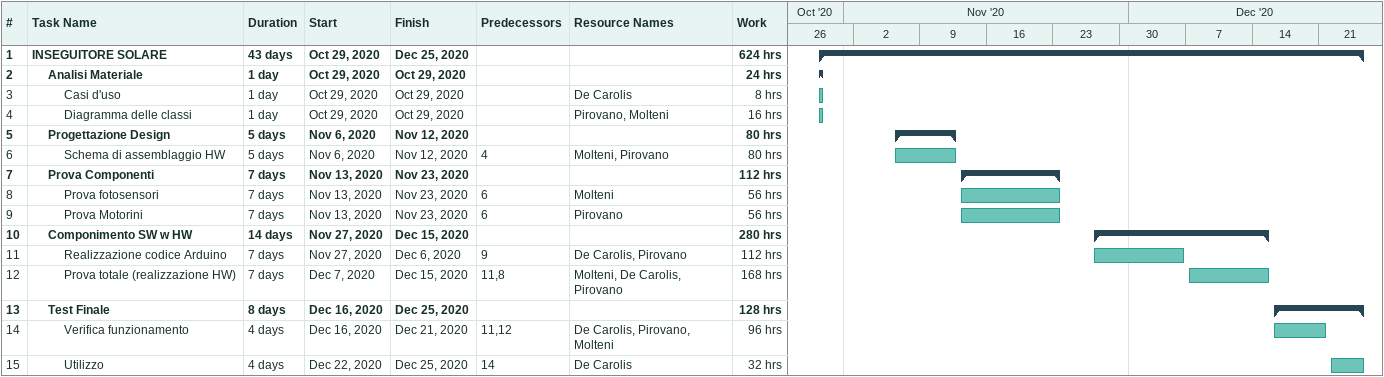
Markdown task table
| ID | Level | Task | Duration | Start | Finish | Predecessors | Resources | Work (h) |
|---|---|---|---|---|---|---|---|---|
| 1 | 1 | **INSEGUITORE SOLARE** | 43d | 2020-10-29 | 2020-12-25 |  |  | 624 |
| 2 | 2 | **Analisi Materiale** | 1d | 2020-10-29 | 2020-10-29 |  |  | 24 |
| 3 | 3 | Casi d'uso | 1d | 2020-10-29 | 2020-10-29 |  | De Carolis | 8 |
| 4 | 3 | Diagramma delle classi | 1d | 2020-10-29 | 2020-10-29 |  | Pirovano, Molteni | 16 |
| 5 | 2 | **Progettazione Design** | 5d | 2020-11-06 | 2020-11-12 |  |  | 80 |
| 6 | 3 | Schema di assemblaggio HW | 5d | 2020-11-06 | 2020-11-12 | 4 | Molteni, Pirovano | 80 |
| 7 | 2 | **Prova Componenti** | 7d | 2020-11-13 | 2020-11-23 |  |  | 112 |
| 8 | 3 | Prova fotosensori | 7d | 2020-11-13 | 2020-11-23 | 6 | Molteni | 56 |
| 9 | 3 | Prova Motorini | 7d | 2020-11-13 | 2020-11-23 | 6 | Pirovano | 56 |
| 10 | 2 | **Componimento SW w HW** | 14d | 2020-11-27 | 2020-12-15 |  |  | 280 |
| 11 | 3 | Realizzazione codice Arduino | 7d | 2020-11-27 | 2020-12-06 | 9 | De Carolis, Pirovano | 112 |
| 12 | 3 | Prova totale (realizzazione HW) | 7d | 2020-12-07 | 2020-12-15 | 11, 8 | Molteni, De Carolis, Pirovano | 168 |
| 13 | 2 | **Test Finale** | 8d | 2020-12-16 | 2020-12-25 |  |  | 128 |
| 14 | 3 | Verifica funzionamento | 4d | 2020-12-16 | 2020-12-21 | 11, 12 | De Carolis, Pirovano, Molteni | 96 |
| 15 | 3 | Utilizzo | 4d | 2020-12-22 | 2020-12-25 | 14 | De Carolis | 32 |
